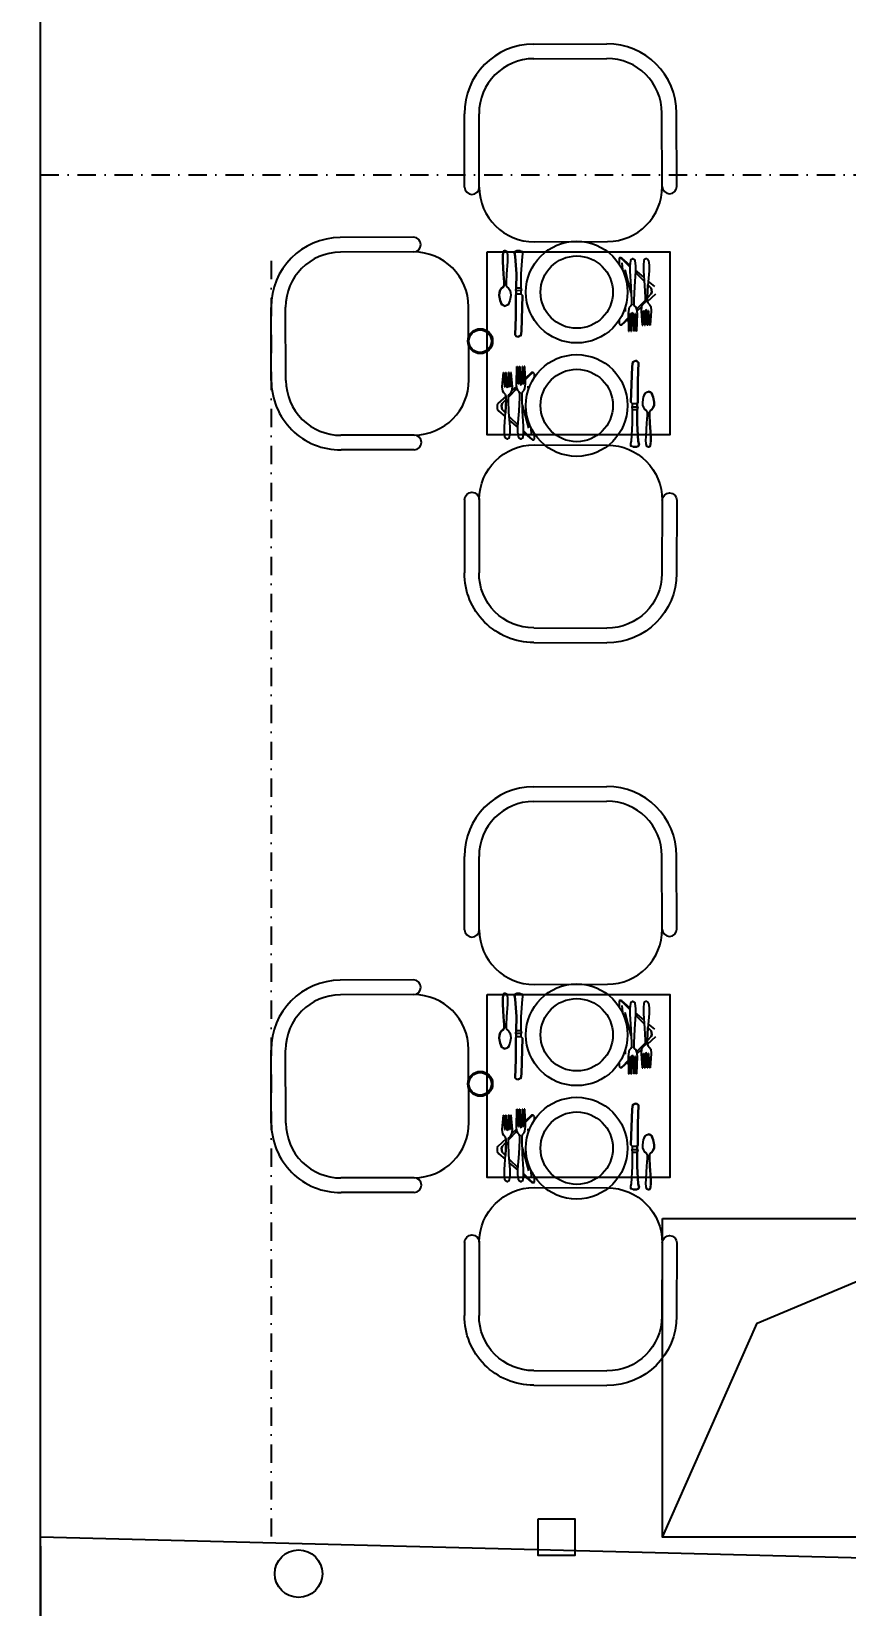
# Model space of a CAD drawing. Extents: x -454 to 2691, y -140 to 2189.
# Drawn here: x 354.6 to 577.3, y 206.4 to 636.5 of the extents above; entities that cross this region are included whole.
import ezdxf

# ---------------------------------------------------------------- set-up
doc = ezdxf.new("R2010")
doc.units = 0
doc.header["$PDMODE"] = 3
doc.linetypes.add('DASHDOT', pattern=[1, 0.5, -0.25, 0, -0.25])
doc.layers.get('0').update_dxf_attribs({"linetype": 'CONTINUOUS'})
doc.layers.get('DEFPOINTS').update_dxf_attribs({"linetype": 'CONTINUOUS'})
for name, color, linetype in [('AKS', 1, 'DASHDOT'), ('CELIK', 2, 'CONTINUOUS'), ('Duvar', 7, 'CONTINUOUS'), ('KAYNAK', 3, 'CONTINUOUS'), ('OLCU', 7, 'CONTINUOUS'), ('PERDE', 3, 'CONTINUOUS'), ('WINDOW_TEXT', 7, 'CONTINUOUS')]:
    doc.layers.add(name, color=color, linetype=linetype)
doc.styles.add('OLCU YAZ.', font='romanstw.shx')
doc.dimstyles.new('CM-(S25)-O', dxfattribs={"dimscale": 2.5, "dimtxt": 2.5, "dimasz": 1.5, "dimexe": 1.5, "dimexo": 1, "dimgap": 1, "dimtad": 1, "dimdec": 1, "dimzin": 12, "dimdsep": 46, "dimtxsty": 'OLCU YAZ.', "dimblk1": 'OBLIQUE', "dimblk2": 'OBLIQUE', "dimsah": 1, "dimcen": 9, "dimdle": 1, "dimclrd": 7, "dimclre": 7, "dimclrt": 3, "dimadec": 1, "dimazin": 0, "dimtfac": 1, "dimtdec": 1, "dimtix": 1, "dimtmove": 2, "dimatfit": 3, "dimldrblk": 'OBLIQUE', "dimtolj": 1, "dimtzin": 0, "dimarcsym": 0})

# ---------------------------------------------------------------- blocks, each defined once
blk = doc.blocks.new('A$C2CC5132F')
for p, q in [((38.94, 58.07), (18.94, 58)), ((38.95, 54.07), (18.95, 54)), ((0.07, 18.94), (0, 38.94)), ((4.07, 18.95), (4, 38.95)), ((54.07, 19.12), (54, 39.12)), ((39.12, 4.07), (19.12, 4)), ((39.13, 0.07), (19.13, 0))]:
    blk.add_line(p, q)
for centre, radius, start, end in [((19, 39), 19, 90.1889, 180.1889), ((38.94, 56.07), 2, 270.1889, 90.1889), ((19, 39), 15, 90.1889, 180.1889), ((39, 39.07), 15, 0.1889, 90.1889), ((19.07, 19), 19, 180.1889, 270.1889), ((19.07, 19), 15, 180.1889, 270.1889), ((39.07, 19.07), 15, 270.1889, 0.1889), ((39.12, 2.07), 2, 270.1889, 90.1889)]:
    blk.add_arc(centre, radius, start, end)
blk = doc.blocks.new('_OBLIQUE')
at = {"color": 0, "linetype": 'ByBlock'}
blk.add_line((-0.5, -0.5), (0.5, 0.5), dxfattribs=at)
blk = doc.blocks.new('*D31')
at = {"layer": 'DEFPOINTS', "color": 0, "transparency": 16777216}
for p in [(357.05, 225.37), (1061.05, 207.37), (1061.05, 147.16)]:
    blk.add_point(p, dxfattribs=at)
at = {"layer": 'OLCU', "color": 7, "lineweight": -2, "transparency": 16777216}
for p, q in [((357.05, 222.87), (357.05, 143.41)), ((1061.05, 204.87), (1061.05, 143.41)), ((354.55, 147.16), (1063.55, 147.16))]:
    blk.add_line(p, q, dxfattribs=at)
at = {"layer": 'OLCU', "color": 7, "lineweight": -2, "transparency": 16777216, "xscale": 3.75, "yscale": 3.75, "zscale": 3.75, "rotation": 180}
blk.add_blockref('_OBLIQUE', (357.05, 147.16), dxfattribs=at)
at = {"layer": 'OLCU', "color": 7, "lineweight": -2, "transparency": 16777216, "xscale": 3.75, "yscale": 3.75, "zscale": 3.75}
blk.add_blockref('_OBLIQUE', (1061.05, 147.16), dxfattribs=at)
at = {"layer": 'OLCU', "color": 3, "transparency": 16777216, "insert": (709.05, 152.79), "char_height": 6.25, "attachment_point": 5, "style": 'OLCU YAZ.'}
blk.add_mtext('\\A1;704', dxfattribs=at)

msp = doc.modelspace()

# ---------------------------------------------------------------- linework, layer by layer
at = {"layer": 'AKS', "ltscale": 10}
for p, q in [((357.05, 597.37), (1061.05, 597.37)), ((420.02, 573.88), (420.02, 223.76))]:
    msp.add_line(p, q, dxfattribs=at)
at = {"layer": 'CELIK'}
for points in [[(527.05, 312.37), (621.05, 312.37), (621.05, 225.37), (527.05, 225.37), (527.05, 312.37)], [(527.05, 225.37), (552.9, 283.74), (621.05, 312.37)], [(493.05, 230.37), (503.05, 230.37), (503.05, 220.37), (493.05, 220.37), (493.05, 230.37)]]:
    msp.add_lwpolyline(points, dxfattribs=at)
msp.add_circle((427.55, 215.37), 6.5, dxfattribs=at)
at = {"layer": 'Duvar'}
msp.add_lwpolyline([(1061.05, 207.37), (1058.88, 122.42), (357.05, 140.37), (357.05, 225.37)], dxfattribs=at)
at = {"layer": 'KAYNAK'}
msp.add_lwpolyline([(1061.05, 642.37), (1061.05, 207.37), (357.05, 225.37), (357.05, 642.37)], dxfattribs=at)
at = {"layer": 'PERDE'}
for points in [[(479.05, 576.37), (529.05, 576.37), (529.05, 526.37), (479.05, 526.37)], [(479.05, 373.54), (529.05, 373.54), (529.05, 323.54), (479.05, 323.54)]]:
    msp.add_lwpolyline(points, close=True, dxfattribs=at)
at = {"layer": 'WINDOW_TEXT', "color": 8}
for p, q in [((483.57, 576.52), (483.44, 576.2)), ((483.83, 576.64), (483.57, 576.52)), ((484.14, 576.64), (483.83, 576.64)), ((484.14, 576.64), (484.4, 576.52)), ((484.4, 576.52), (484.53, 576.2)), ((486.77, 576.48), (486.61, 576.17)), ((487.23, 576.64), (486.77, 576.48)), ((488.15, 576.64), (487.23, 576.64)), ((488.15, 576.64), (488.62, 576.48)), ((488.62, 576.48), (488.77, 576.17)), ((483.44, 576.2), (483.33, 575.05)), ((483.33, 575.05), (483.34, 573.74)), ((483.34, 573.74), (483.59, 570.22)), ((484.63, 573.73), (484.37, 570.22)), ((484.53, 576.2), (484.65, 575.05)), ((484.65, 575.05), (484.63, 573.73)), ((486.61, 576.17), (486.61, 575.71)), ((486.61, 575.71), (486.76, 575.09)), ((486.76, 575.09), (487.07, 570.31)), ((488.62, 575.09), (488.3, 570.31)), ((488.77, 575.71), (488.62, 575.09)), ((488.77, 576.17), (488.77, 575.71)), ((515.16, 574.59), (515.15, 573.01)), ((515.31, 574.75), (515.16, 574.59)), ((515.62, 574.75), (515.31, 574.75)), ((515.93, 574.59), (515.62, 574.75)), ((515.93, 574.44), (515.62, 574.59)), ((518.11, 572.7), (515.93, 574.59)), ((518.08, 572.27), (515.93, 574.44)), ((515.93, 573.36), (516.06, 571.43)), ((518.24, 573.97), (518.08, 572.43)), ((518.08, 572.43), (518.08, 571.04)), ((518.4, 574.28), (518.24, 573.97)), ((518.7, 574.43), (518.4, 574.28)), ((519.01, 574.43), (518.7, 574.43)), ((518.7, 574.43), (519.01, 574.43)), ((519.01, 574.43), (519.32, 574.28)), ((519.32, 574.28), (519.48, 573.97)), ((519.48, 573.97), (519.63, 572.42)), ((519.63, 572.42), (519.63, 571.04)), ((521.94, 573.96), (521.79, 572.73)), ((521.79, 572.73), (521.79, 571.19)), ((522.1, 574.27), (521.94, 573.96)), ((522.41, 574.43), (522.1, 574.27)), ((522.72, 574.43), (522.41, 574.43)), ((522.72, 574.43), (523.02, 574.27)), ((523.02, 574.27), (523.18, 573.96)), ((523.18, 573.96), (523.33, 572.73)), ((523.33, 572.73), (523.33, 571.19)), ((483.59, 570.22), (483.71, 568.04)), ((483.71, 568.04), (483.71, 567.27)), ((484.37, 570.22), (484.24, 568.04)), ((484.24, 568.04), (484.24, 567.27)), ((487.07, 570.31), (487.06, 566.45)), ((488.3, 570.31), (488.29, 566.45)), ((516.69, 571.5), (518.38, 565.16)), ((518.08, 571.04), (518.39, 566.87)), ((519.63, 571.04), (519.31, 566.87)), ((522, 568.35), (519.6, 570.75)), ((521.92, 569.41), (519.63, 571.39)), ((521.79, 571.19), (522.09, 567.17)), ((523.33, 571.19), (523.01, 567.17)), ((524.87, 566.86), (523.11, 568.38)), ((482.45, 565.24), (482.39, 564.41)), ((482.39, 564.41), (482.64, 563.07)), ((482.68, 565.93), (482.45, 565.24)), ((483.03, 566.44), (482.68, 565.93)), ((483.44, 566.73), (483.03, 566.44)), ((483.57, 566.87), (483.44, 566.73)), ((483.71, 567.27), (483.57, 566.87)), ((484.24, 567.27), (484.38, 566.87)), ((484.38, 566.87), (484.51, 566.73)), ((484.51, 566.73), (484.91, 566.44)), ((484.91, 566.44), (485.27, 565.93)), ((485.27, 565.93), (485.5, 565.24)), ((485.55, 564.4), (485.3, 563.06)), ((485.5, 565.24), (485.55, 564.4)), ((487.06, 564.91), (486.9, 564.45)), ((486.9, 564.45), (486.9, 558.58)), ((487.06, 566.45), (486.91, 565.84)), ((486.91, 565.84), (487.06, 565.53)), ((486.91, 565.84), (488.45, 565.83)), ((488.29, 566.45), (487.06, 566.45)), ((487.06, 565.53), (487.06, 564.91)), ((487.06, 564.91), (488.29, 564.91)), ((488.29, 566.45), (488.45, 565.83)), ((488.45, 565.83), (488.29, 565.53)), ((488.29, 565.53), (488.29, 564.91)), ((488.76, 564.44), (488.29, 564.91)), ((488.43, 554.72), (488.76, 564.44)), ((518.39, 566.87), (518.53, 563.17)), ((519.31, 566.87), (519.15, 563.17)), ((522.09, 567.17), (522.24, 563.93)), ((522.24, 563.93), (522.24, 562.85)), ((522.86, 563.93), (522.85, 562.85)), ((523.01, 567.17), (522.86, 563.93)), ((522.86, 563.74), (523.94, 564.86)), ((522.88, 562.76), (525.17, 564.86)), ((523.94, 566.4), (523.03, 567.32)), ((524.09, 565.47), (523.94, 566.4)), ((523.94, 564.86), (524.09, 565.47)), ((482.64, 563.07), (483, 562.16)), ((483, 562.16), (483.42, 561.75)), ((483.42, 561.75), (483.97, 561.52)), ((484.52, 561.75), (483.97, 561.52)), ((484.93, 562.16), (484.52, 561.75)), ((485.3, 563.06), (484.93, 562.16)), ((516.77, 561.03), (516.83, 560.08)), ((517.76, 560.7), (517.6, 559.47)), ((517.6, 559.47), (517.75, 554.68)), ((517.91, 561.16), (517.76, 560.7)), ((518.38, 561.63), (517.91, 561.16)), ((517.91, 554.68), (518.07, 559.47)), ((518.07, 559.47), (518.22, 559.47)), ((518.22, 559.47), (518.37, 554.68)), ((518.53, 562.09), (518.38, 561.63)), ((518.52, 554.68), (518.68, 559.62)), ((518.53, 563.17), (518.53, 562.09)), ((518.66, 558.9), (519, 559.22)), ((518.68, 559.62), (518.84, 559.77)), ((518.68, 559.41), (518.94, 559.67)), ((518.99, 559.62), (518.84, 559.77)), ((519.14, 554.68), (518.99, 559.62)), ((519.15, 563.17), (519.15, 562.09)), ((519.15, 562.09), (519.3, 561.62)), ((519.45, 559.46), (519.29, 554.68)), ((519.3, 561.62), (519.77, 561.16)), ((519.61, 559.46), (519.45, 559.46)), ((519.76, 554.68), (519.61, 559.46)), ((519.77, 561.16), (519.92, 560.7)), ((520.07, 559.46), (519.91, 554.68)), ((519.92, 560.69), (522.24, 563.1)), ((519.92, 560.7), (520.07, 559.46)), ((519.99, 560.12), (521.29, 561.31)), ((521.31, 561.47), (521.15, 560.23)), ((521.15, 560.23), (521.46, 556.37)), ((521.62, 561.93), (521.31, 561.47)), ((521.61, 556.37), (521.77, 560.23)), ((522.08, 562.39), (521.62, 561.93)), ((521.77, 560.23), (521.92, 560.23)), ((521.92, 560.23), (522.07, 556.37)), ((522.24, 562.85), (522.08, 562.39)), ((522.23, 556.37), (522.39, 560.39)), ((522.39, 560.39), (522.54, 560.54)), ((522.7, 560.38), (522.54, 560.54)), ((522.85, 556.37), (522.7, 560.38)), ((522.85, 562.85), (523.01, 562.39)), ((523.16, 560.23), (523, 556.37)), ((523.01, 562.39), (523.47, 561.93)), ((523.31, 560.23), (523.16, 560.23)), ((523.46, 556.37), (523.31, 560.23)), ((523.47, 561.93), (523.78, 561.46)), ((523.93, 560.23), (523.62, 556.37)), ((523.78, 561.46), (523.93, 560.23)), ((486.9, 558.58), (486.73, 553.65)), ((515.13, 557.66), (515.13, 556.69)), ((515.13, 556.69), (515.44, 556.38)), ((515.44, 556.38), (515.9, 556.38)), ((515.75, 556.54), (516.06, 556.69)), ((515.9, 556.38), (517.65, 557.98)), ((516.06, 556.69), (517.64, 558.33)), ((518.03, 558.33), (518.25, 558.53)), ((518.04, 558.75), (518.24, 558.95)), ((521.46, 556.37), (521.61, 556.37)), ((522.07, 556.37), (522.23, 556.37)), ((523, 556.37), (522.85, 556.37)), ((523.62, 556.37), (523.46, 556.37)), ((486.73, 553.65), (487.04, 553.34)), ((487.04, 553.34), (487.5, 553.18)), ((487.5, 553.18), (487.97, 553.34)), ((487.97, 553.34), (488.28, 553.64)), ((488.28, 553.64), (488.43, 554.72)), ((517.75, 554.68), (517.91, 554.68)), ((518.37, 554.68), (518.52, 554.68)), ((519.29, 554.68), (519.14, 554.68)), ((519.91, 554.68), (519.76, 554.68)), ((519.17, 546.41), (518.86, 546.1)), ((519.63, 546.56), (519.17, 546.41)), ((520.1, 546.41), (519.63, 546.56)), ((520.41, 546.1), (520.1, 546.41)), ((483.21, 539.51), (483.52, 543.37)), ((483.52, 543.37), (483.68, 543.37)), ((483.68, 543.37), (483.83, 539.51)), ((483.98, 539.51), (484.14, 543.37)), ((484.14, 543.37), (484.29, 543.37)), ((484.29, 543.37), (484.44, 539.36)), ((484.91, 543.37), (484.75, 539.36)), ((485.07, 543.37), (484.91, 543.37)), ((485.21, 539.51), (485.07, 543.37)), ((485.53, 543.37), (485.37, 539.51)), ((485.68, 543.37), (485.53, 543.37)), ((485.99, 539.51), (485.68, 543.37)), ((487.07, 540.28), (487.23, 545.06)), ((487.23, 545.06), (487.38, 545.06)), ((487.38, 545.06), (487.53, 540.28)), ((487.68, 540.28), (487.85, 545.06)), ((487.85, 545.06), (488, 545.06)), ((488, 545.06), (488.15, 540.13)), ((488.62, 545.06), (488.46, 540.12)), ((488.77, 545.06), (488.62, 545.06)), ((488.92, 540.28), (488.77, 545.06)), ((489.23, 545.06), (489.07, 540.28)), ((489.39, 545.06), (489.23, 545.06)), ((489.54, 540.28), (489.39, 545.06)), ((491.24, 543.36), (489.49, 541.76)), ((491.08, 543.05), (489.5, 541.41)), ((491.39, 543.21), (491.08, 543.05)), ((491.7, 543.36), (491.24, 543.36)), ((492.01, 543.05), (491.7, 543.36)), ((492.01, 542.09), (492.01, 543.05)), ((518.71, 545.02), (518.38, 535.3)), ((518.86, 546.1), (518.71, 545.02)), ((520.24, 541.16), (520.41, 546.1)), ((483.36, 538.28), (483.21, 539.51)), ((483.67, 537.82), (483.36, 538.28)), ((484.13, 537.35), (483.67, 537.82)), ((483.83, 539.51), (483.98, 539.51)), ((484.44, 539.36), (484.6, 539.2)), ((484.75, 539.36), (484.6, 539.2)), ((487.22, 539.05), (484.9, 536.65)), ((485.06, 537.35), (485.52, 537.81)), ((485.37, 539.51), (485.21, 539.51)), ((485.52, 537.81), (485.83, 538.28)), ((485.83, 538.28), (485.99, 539.51)), ((487.15, 539.62), (485.85, 538.44)), ((487.22, 539.05), (487.07, 540.28)), ((487.37, 538.58), (487.22, 539.05)), ((487.84, 538.12), (487.37, 538.58)), ((487.53, 540.28), (487.68, 540.28)), ((487.99, 537.66), (487.84, 538.12)), ((487.99, 536.58), (487.99, 537.66)), ((488.48, 540.84), (488.14, 540.53)), ((488.15, 540.13), (488.3, 539.97)), ((488.46, 540.34), (488.2, 540.07)), ((488.46, 540.12), (488.3, 539.97)), ((488.61, 537.66), (488.76, 538.12)), ((488.61, 536.58), (488.61, 537.66)), ((488.76, 538.12), (489.23, 538.58)), ((489.11, 541.42), (488.89, 541.21)), ((489.1, 540.99), (488.9, 540.79)), ((489.07, 540.28), (488.92, 540.28)), ((489.23, 538.58), (489.38, 539.04)), ((489.38, 539.04), (489.54, 540.28)), ((490.37, 538.71), (490.31, 539.66)), ((520.24, 535.3), (520.24, 541.16)), ((522.21, 537.59), (522.62, 538)), ((522.62, 538), (523.17, 538.22)), ((523.72, 538), (523.17, 538.22)), ((524.13, 537.58), (523.72, 538)), ((481.97, 534.89), (481.81, 534.58)), ((481.81, 534.58), (481.81, 533.5)), ((481.81, 533.5), (482.27, 532.88)), ((484.26, 536.98), (481.97, 534.89)), ((483.2, 534.89), (483.05, 534.27)), ((483.05, 534.27), (483.2, 533.34)), ((484.28, 536.01), (483.2, 534.89)), ((484.12, 532.57), (484.28, 535.81)), ((484.29, 536.89), (484.13, 537.35)), ((484.28, 535.81), (484.29, 536.89)), ((484.9, 536.89), (485.06, 537.35)), ((484.9, 535.81), (484.9, 536.89)), ((485.05, 532.57), (484.9, 535.81)), ((487.83, 532.87), (487.99, 536.58)), ((488.75, 532.87), (488.61, 536.58)), ((490.45, 528.24), (488.76, 534.59)), ((518.38, 535.3), (518.85, 534.84)), ((518.69, 533.91), (518.85, 534.22)), ((518.84, 533.29), (518.69, 533.91)), ((520.23, 533.91), (518.69, 533.91)), ((520.08, 534.83), (518.85, 534.84)), ((518.85, 534.22), (518.85, 534.84)), ((520.08, 534.83), (520.24, 535.3)), ((520.08, 534.22), (520.08, 534.83)), ((520.23, 533.91), (520.08, 534.22)), ((520.08, 533.29), (520.23, 533.91)), ((521.59, 535.34), (521.84, 536.68)), ((521.64, 534.51), (521.59, 535.34)), ((521.87, 533.82), (521.64, 534.51)), ((521.84, 536.68), (522.21, 537.59)), ((522.22, 533.3), (521.87, 533.82)), ((524.11, 533.3), (524.46, 533.81)), ((524.5, 536.68), (524.13, 537.58)), ((524.46, 533.81), (524.69, 534.5)), ((524.75, 535.34), (524.5, 536.68)), ((524.69, 534.5), (524.75, 535.34)), ((482.27, 532.88), (484.03, 531.36)), ((483.2, 533.34), (484.11, 532.43)), ((483.81, 528.56), (484.12, 532.57)), ((485.35, 528.56), (485.05, 532.57)), ((485.14, 531.4), (487.54, 528.99)), ((485.22, 530.33), (487.51, 528.35)), ((487.51, 528.71), (487.83, 532.87)), ((489.06, 528.71), (488.75, 532.87)), ((518.52, 524.65), (518.84, 529.43)), ((518.84, 529.43), (518.84, 533.29)), ((518.84, 533.29), (520.08, 533.29)), ((520.07, 529.43), (520.08, 533.29)), ((520.38, 524.65), (520.07, 529.43)), ((522.62, 533.01), (522.22, 533.3)), ((522.51, 526.01), (522.77, 529.52)), ((522.76, 532.88), (522.62, 533.01)), ((522.9, 532.48), (522.76, 532.88)), ((522.77, 529.52), (522.9, 531.71)), ((522.9, 531.71), (522.9, 532.48)), ((523.43, 532.47), (523.57, 532.88)), ((523.43, 531.71), (523.43, 532.47)), ((523.55, 529.52), (523.43, 531.71)), ((523.8, 526.01), (523.55, 529.52)), ((523.57, 532.88), (523.7, 533.01)), ((523.7, 533.01), (524.11, 533.3)), ((483.81, 527.02), (483.81, 528.56)), ((483.96, 525.78), (483.81, 527.02)), ((484.11, 525.47), (483.96, 525.78)), ((484.42, 525.32), (484.11, 525.47)), ((484.42, 525.32), (484.73, 525.32)), ((484.73, 525.32), (485.04, 525.47)), ((485.04, 525.47), (485.2, 525.78)), ((485.2, 525.78), (485.35, 527.01)), ((485.35, 527.01), (485.35, 528.56)), ((487.51, 527.32), (487.51, 528.71)), ((487.66, 525.78), (487.51, 527.32)), ((487.82, 525.47), (487.66, 525.78)), ((488.13, 525.31), (487.82, 525.47)), ((488.13, 525.31), (488.43, 525.31)), ((488.43, 525.31), (488.13, 525.31)), ((488.43, 525.31), (488.74, 525.47)), ((488.74, 525.47), (488.9, 525.77)), ((488.9, 525.77), (489.06, 527.32)), ((489.03, 527.04), (491.21, 525.15)), ((489.06, 527.32), (489.06, 528.71)), ((489.06, 527.47), (491.21, 525.31)), ((491.21, 526.39), (491.08, 528.32)), ((491.21, 525.31), (491.52, 525.15)), ((491.21, 525.15), (491.52, 525)), ((491.52, 525), (491.83, 525)), ((491.83, 525), (491.98, 525.15)), ((491.98, 525.15), (491.99, 526.73)), ((522.49, 524.7), (522.51, 526.01)), ((523.81, 524.7), (523.8, 526.01)), ((518.37, 524.03), (518.52, 524.65)), ((518.37, 523.57), (518.37, 524.03)), ((518.52, 523.26), (518.37, 523.57)), ((518.98, 523.11), (518.52, 523.26)), ((518.98, 523.11), (519.91, 523.11)), ((519.91, 523.11), (520.37, 523.26)), ((520.37, 523.26), (520.53, 523.57)), ((520.53, 524.03), (520.38, 524.65)), ((520.53, 523.57), (520.53, 524.03)), ((522.61, 523.55), (522.49, 524.7)), ((522.74, 523.23), (522.61, 523.55)), ((523, 523.1), (522.74, 523.23)), ((523, 523.1), (523.3, 523.1)), ((523.3, 523.1), (523.57, 523.23)), ((523.57, 523.23), (523.7, 523.54)), ((523.7, 523.54), (523.81, 524.7)), ((483.44, 373.38), (483.33, 372.22)), ((483.33, 372.22), (483.34, 370.91)), ((483.34, 370.91), (483.59, 367.4)), ((483.57, 373.69), (483.44, 373.38)), ((483.83, 373.82), (483.57, 373.69)), ((484.14, 373.82), (483.83, 373.82)), ((484.14, 373.82), (484.4, 373.69)), ((484.63, 370.91), (484.37, 367.4)), ((484.4, 373.69), (484.53, 373.37)), ((484.53, 373.37), (484.65, 372.22)), ((484.65, 372.22), (484.63, 370.91)), ((486.77, 373.66), (486.61, 373.35)), ((486.61, 373.35), (486.61, 372.89)), ((486.61, 372.89), (486.76, 372.27)), ((486.76, 372.27), (487.07, 367.49)), ((487.23, 373.81), (486.77, 373.66)), ((488.15, 373.81), (487.23, 373.81)), ((488.15, 373.81), (488.62, 373.66)), ((488.62, 372.27), (488.3, 367.48)), ((488.62, 373.66), (488.77, 373.35)), ((488.77, 372.88), (488.62, 372.27)), ((488.77, 373.35), (488.77, 372.88)), ((515.16, 371.77), (515.15, 370.19)), ((515.31, 371.92), (515.16, 371.77)), ((515.62, 371.92), (515.31, 371.92)), ((515.93, 371.77), (515.62, 371.92)), ((515.93, 371.61), (515.62, 371.77)), ((518.11, 369.88), (515.93, 371.77)), ((518.08, 369.45), (515.93, 371.61)), ((515.93, 370.53), (516.06, 368.6)), ((518.24, 371.15), (518.08, 369.6)), ((518.4, 371.45), (518.24, 371.15)), ((518.7, 371.61), (518.4, 371.45)), ((519.01, 371.61), (518.7, 371.61)), ((518.7, 371.61), (519.01, 371.61)), ((519.01, 371.61), (519.32, 371.45)), ((519.32, 371.45), (519.48, 371.14)), ((519.48, 371.14), (519.63, 369.6)), ((521.94, 371.14), (521.79, 369.91)), ((521.79, 369.91), (521.79, 368.36)), ((522.1, 371.45), (521.94, 371.14)), ((522.41, 371.6), (522.1, 371.45)), ((522.72, 371.6), (522.41, 371.6)), ((522.72, 371.6), (523.02, 371.45)), ((523.02, 371.45), (523.18, 371.14)), ((523.18, 371.14), (523.33, 369.9)), ((523.33, 369.9), (523.33, 368.36)), ((483.59, 367.4), (483.71, 365.21)), ((484.37, 367.4), (484.24, 365.21)), ((487.07, 367.49), (487.06, 363.63)), ((488.3, 367.48), (488.29, 363.63)), ((516.69, 368.68), (518.38, 362.33)), ((518.08, 369.6), (518.08, 368.21)), ((518.08, 368.21), (518.39, 364.05)), ((519.63, 368.21), (519.31, 364.05)), ((522, 365.52), (519.6, 367.93)), ((519.63, 369.6), (519.63, 368.21)), ((521.92, 366.59), (519.63, 368.57)), ((521.79, 368.36), (522.09, 364.35)), ((523.33, 368.36), (523.01, 364.35)), ((482.45, 362.42), (482.39, 361.58)), ((482.39, 361.58), (482.64, 360.24)), ((482.68, 363.11), (482.45, 362.42)), ((483.03, 363.62), (482.68, 363.11)), ((483.44, 363.91), (483.03, 363.62)), ((483.57, 364.04), (483.44, 363.91)), ((483.71, 364.44), (483.57, 364.04)), ((483.71, 365.21), (483.71, 364.44)), ((484.24, 365.21), (484.24, 364.44)), ((484.24, 364.44), (484.38, 364.04)), ((484.38, 364.04), (484.51, 363.91)), ((484.51, 363.91), (484.91, 363.62)), ((484.91, 363.62), (485.27, 363.1)), ((485.27, 363.1), (485.5, 362.41)), ((485.55, 361.58), (485.3, 360.24)), ((485.5, 362.41), (485.55, 361.58)), ((487.06, 362.09), (486.9, 361.62)), ((486.9, 361.62), (486.9, 355.76)), ((487.06, 363.63), (486.91, 363.01)), ((486.91, 363.01), (487.06, 362.7)), ((486.91, 363.01), (488.45, 363.01)), ((488.29, 363.63), (487.06, 363.63)), ((487.06, 362.7), (487.06, 362.09)), ((487.06, 362.09), (488.29, 362.08)), ((488.29, 363.63), (488.45, 363.01)), ((488.45, 363.01), (488.29, 362.7)), ((488.29, 362.7), (488.29, 362.08)), ((488.76, 361.62), (488.29, 362.08)), ((488.43, 351.9), (488.76, 361.62)), ((518.39, 364.05), (518.53, 360.34)), ((519.31, 364.05), (519.15, 360.34)), ((522.09, 364.35), (522.24, 361.11)), ((523.01, 364.35), (522.86, 361.11)), ((522.86, 360.91), (523.94, 362.03)), ((522.88, 359.94), (525.17, 362.03)), ((523.94, 363.58), (523.03, 364.49)), ((524.87, 364.04), (523.11, 365.56)), ((524.09, 362.65), (523.94, 363.58)), ((523.94, 362.03), (524.09, 362.65)), ((482.64, 360.24), (483, 359.34)), ((483, 359.34), (483.42, 358.92)), ((483.42, 358.92), (483.97, 358.7)), ((484.52, 358.92), (483.97, 358.7)), ((484.93, 359.33), (484.52, 358.92)), ((485.3, 360.24), (484.93, 359.33)), ((516.77, 358.21), (516.83, 357.26)), ((517.76, 357.88), (517.6, 356.64)), ((517.91, 358.34), (517.76, 357.88)), ((518.38, 358.8), (517.91, 358.34)), ((518.53, 359.26), (518.38, 358.8)), ((518.53, 360.34), (518.53, 359.26)), ((519.15, 360.34), (519.15, 359.26)), ((519.15, 359.26), (519.3, 358.8)), ((519.3, 358.8), (519.77, 358.34)), ((519.77, 358.34), (519.92, 357.87)), ((519.92, 357.87), (522.24, 360.27)), ((519.92, 357.87), (520.07, 356.64)), ((519.99, 357.3), (521.29, 358.48)), ((521.31, 358.64), (521.15, 357.41)), ((521.15, 357.41), (521.46, 353.55)), ((521.62, 359.11), (521.31, 358.64)), ((521.61, 353.55), (521.77, 357.41)), ((522.08, 359.57), (521.62, 359.11)), ((521.77, 357.41), (521.92, 357.41)), ((521.92, 357.41), (522.07, 353.55)), ((522.24, 360.03), (522.08, 359.57)), ((522.23, 353.55), (522.39, 357.56)), ((522.24, 361.11), (522.24, 360.03)), ((522.39, 357.56), (522.54, 357.72)), ((522.7, 357.56), (522.54, 357.72)), ((522.85, 353.55), (522.7, 357.56)), ((522.86, 361.11), (522.85, 360.03)), ((522.85, 360.03), (523.01, 359.57)), ((523.16, 357.41), (523, 353.55)), ((523.01, 359.57), (523.47, 359.1)), ((523.31, 357.41), (523.16, 357.41)), ((523.46, 353.55), (523.31, 357.41)), ((523.47, 359.1), (523.78, 358.64)), ((523.93, 357.41), (523.62, 353.55)), ((523.78, 358.64), (523.93, 357.41)), ((486.9, 355.76), (486.73, 350.82)), ((515.13, 354.83), (515.13, 353.87)), ((515.13, 353.87), (515.44, 353.56)), ((515.44, 353.56), (515.9, 353.56)), ((515.75, 353.71), (516.06, 353.87)), ((515.9, 353.56), (517.65, 355.16)), ((516.06, 353.87), (517.64, 355.51)), ((517.6, 356.64), (517.75, 351.86)), ((517.91, 351.86), (518.07, 356.64)), ((518.03, 355.5), (518.25, 355.7)), ((518.04, 355.92), (518.24, 356.13)), ((518.07, 356.64), (518.22, 356.64)), ((518.22, 356.64), (518.37, 351.86)), ((518.52, 351.86), (518.68, 356.8)), ((518.66, 356.08), (519, 356.39)), ((518.68, 356.8), (518.84, 356.95)), ((518.68, 356.58), (518.94, 356.85)), ((518.99, 356.79), (518.84, 356.95)), ((519.14, 351.86), (518.99, 356.79)), ((519.45, 356.64), (519.29, 351.86)), ((519.61, 356.64), (519.45, 356.64)), ((519.76, 351.86), (519.61, 356.64)), ((520.07, 356.64), (519.91, 351.86)), ((521.46, 353.55), (521.61, 353.55)), ((522.07, 353.55), (522.23, 353.55)), ((523, 353.55), (522.85, 353.55)), ((523.62, 353.55), (523.46, 353.55)), ((486.73, 350.82), (487.04, 350.51)), ((487.04, 350.51), (487.5, 350.36)), ((487.5, 350.36), (487.97, 350.51)), ((487.97, 350.51), (488.28, 350.82)), ((488.28, 350.82), (488.43, 351.9)), ((517.75, 351.86), (517.91, 351.86)), ((518.37, 351.86), (518.52, 351.86)), ((519.29, 351.86), (519.14, 351.86)), ((519.91, 351.86), (519.76, 351.86)), ((483.21, 336.69), (483.52, 340.55)), ((483.52, 340.55), (483.68, 340.55)), ((483.68, 340.55), (483.83, 336.69)), ((483.98, 336.69), (484.14, 340.55)), ((484.14, 340.55), (484.29, 340.55)), ((484.29, 340.55), (484.44, 336.54)), ((484.91, 340.55), (484.75, 336.53)), ((485.07, 340.55), (484.91, 340.55)), ((485.21, 336.69), (485.07, 340.55)), ((485.53, 340.55), (485.37, 336.69)), ((485.68, 340.55), (485.53, 340.55)), ((485.99, 336.69), (485.68, 340.55)), ((487.07, 337.46), (487.23, 342.24)), ((487.23, 342.24), (487.38, 342.24)), ((487.38, 342.24), (487.53, 337.46)), ((487.68, 337.46), (487.85, 342.24)), ((487.85, 342.24), (488, 342.24)), ((488, 342.24), (488.15, 337.3)), ((488.62, 342.24), (488.46, 337.3)), ((488.77, 342.24), (488.62, 342.24)), ((488.92, 337.45), (488.77, 342.24)), ((489.23, 342.24), (489.07, 337.45)), ((489.39, 342.24), (489.23, 342.24)), ((489.54, 337.45), (489.39, 342.24)), ((491.24, 340.54), (489.49, 338.94)), ((491.08, 340.23), (489.5, 338.59)), ((491.39, 340.38), (491.08, 340.23)), ((491.7, 340.54), (491.24, 340.54)), ((492.01, 340.23), (491.7, 340.54)), ((492.01, 339.26), (492.01, 340.23)), ((518.71, 342.2), (518.38, 332.48)), ((518.86, 343.28), (518.71, 342.2)), ((519.17, 343.58), (518.86, 343.28)), ((519.63, 343.74), (519.17, 343.58)), ((520.1, 343.58), (519.63, 343.74)), ((520.41, 343.27), (520.1, 343.58)), ((520.24, 338.34), (520.41, 343.27)), ((483.36, 335.46), (483.21, 336.69)), ((483.83, 336.69), (483.98, 336.69)), ((484.44, 336.54), (484.6, 336.38)), ((484.75, 336.53), (484.6, 336.38)), ((487.22, 336.23), (484.9, 333.82)), ((485.37, 336.69), (485.21, 336.69)), ((485.83, 335.45), (485.99, 336.69)), ((487.15, 336.8), (485.85, 335.61)), ((487.22, 336.22), (487.07, 337.46)), ((487.37, 335.76), (487.22, 336.22)), ((487.84, 335.3), (487.37, 335.76)), ((487.53, 337.46), (487.68, 337.46)), ((488.48, 338.02), (488.14, 337.7)), ((488.15, 337.3), (488.3, 337.15)), ((488.46, 337.51), (488.2, 337.24)), ((488.46, 337.3), (488.3, 337.15)), ((488.76, 335.29), (489.23, 335.76)), ((489.11, 338.59), (488.89, 338.39)), ((489.1, 338.17), (488.9, 337.97)), ((489.07, 337.45), (488.92, 337.45)), ((489.23, 335.76), (489.38, 336.22)), ((489.38, 336.22), (489.54, 337.45)), ((490.37, 335.89), (490.31, 336.84)), ((520.24, 332.47), (520.24, 338.34)), ((481.97, 332.06), (481.81, 331.76)), ((481.81, 331.76), (481.81, 330.68)), ((484.26, 334.16), (481.97, 332.06)), ((483.2, 332.06), (483.05, 331.44)), ((483.05, 331.44), (483.2, 330.52)), ((484.28, 333.18), (483.2, 332.06)), ((483.67, 334.99), (483.36, 335.46)), ((484.13, 334.53), (483.67, 334.99)), ((484.12, 329.75), (484.28, 332.99)), ((484.29, 334.07), (484.13, 334.53)), ((484.28, 332.99), (484.29, 334.07)), ((484.9, 334.07), (485.06, 334.53)), ((484.9, 332.99), (484.9, 334.07)), ((485.05, 329.74), (484.9, 332.99)), ((485.06, 334.53), (485.52, 334.99)), ((485.52, 334.99), (485.83, 335.45)), ((487.83, 330.05), (487.99, 333.75)), ((487.99, 334.83), (487.84, 335.3)), ((487.99, 333.75), (487.99, 334.83)), ((488.61, 334.83), (488.76, 335.29)), ((488.61, 333.75), (488.61, 334.83)), ((488.75, 330.05), (488.61, 333.75)), ((490.45, 325.42), (488.76, 331.76)), ((518.38, 332.48), (518.85, 332.01)), ((518.69, 331.09), (518.85, 331.39)), ((520.08, 332.01), (518.85, 332.01)), ((518.85, 331.39), (518.85, 332.01)), ((520.08, 332.01), (520.24, 332.47)), ((520.08, 331.39), (520.08, 332.01)), ((520.23, 331.08), (520.08, 331.39)), ((521.59, 332.52), (521.84, 333.86)), ((521.64, 331.68), (521.59, 332.52)), ((521.87, 330.99), (521.64, 331.68)), ((521.84, 333.86), (522.21, 334.76)), ((522.21, 334.76), (522.62, 335.17)), ((522.62, 335.17), (523.17, 335.4)), ((523.72, 335.17), (523.17, 335.4)), ((524.13, 334.76), (523.72, 335.17)), ((524.5, 333.85), (524.13, 334.76)), ((524.46, 330.99), (524.69, 331.68)), ((524.75, 332.51), (524.5, 333.85)), ((524.69, 331.68), (524.75, 332.51)), ((481.81, 330.68), (482.27, 330.06)), ((482.27, 330.06), (484.03, 328.54)), ((483.2, 330.52), (484.11, 329.6)), ((483.81, 325.73), (484.12, 329.75)), ((485.35, 325.73), (485.05, 329.74)), ((485.14, 328.57), (487.54, 326.17)), ((485.22, 327.51), (487.51, 325.53)), ((487.51, 325.88), (487.83, 330.05)), ((489.06, 325.88), (488.75, 330.05)), ((518.84, 330.47), (518.69, 331.09)), ((520.23, 331.08), (518.69, 331.09)), ((518.84, 326.61), (518.84, 330.47)), ((518.84, 330.47), (520.08, 330.47)), ((520.07, 326.61), (520.08, 330.47)), ((520.08, 330.47), (520.23, 331.08)), ((522.22, 330.48), (521.87, 330.99)), ((522.62, 330.19), (522.22, 330.48)), ((522.76, 330.05), (522.62, 330.19)), ((522.9, 329.65), (522.76, 330.05)), ((522.77, 326.7), (522.9, 328.88)), ((522.9, 328.88), (522.9, 329.65)), ((523.43, 329.65), (523.57, 330.05)), ((523.43, 328.88), (523.43, 329.65)), ((523.55, 326.7), (523.43, 328.88)), ((523.57, 330.05), (523.7, 330.19)), ((523.7, 330.19), (524.11, 330.48)), ((524.11, 330.48), (524.46, 330.99)), ((483.81, 324.19), (483.81, 325.73)), ((483.96, 322.96), (483.81, 324.19)), ((484.11, 322.65), (483.96, 322.96)), ((484.42, 322.49), (484.11, 322.65)), ((484.73, 322.49), (485.04, 322.65)), ((485.04, 322.65), (485.2, 322.96)), ((485.2, 322.96), (485.35, 324.19)), ((485.35, 324.19), (485.35, 325.73)), ((487.51, 324.49), (487.51, 325.88)), ((487.66, 322.95), (487.51, 324.49)), ((487.82, 322.64), (487.66, 322.95)), ((488.13, 322.49), (487.82, 322.64)), ((488.43, 322.49), (488.74, 322.64)), ((488.74, 322.64), (488.9, 322.95)), ((488.9, 322.95), (489.06, 324.49)), ((489.03, 324.22), (491.21, 322.33)), ((489.06, 324.49), (489.06, 325.88)), ((489.06, 324.65), (491.21, 322.48)), ((491.21, 323.56), (491.08, 325.49)), ((491.98, 322.33), (491.99, 323.91)), ((518.52, 321.83), (518.84, 326.61)), ((520.38, 321.83), (520.07, 326.61)), ((522.49, 321.87), (522.51, 323.19)), ((522.51, 323.19), (522.77, 326.7)), ((523.8, 323.18), (523.55, 326.7)), ((523.81, 321.87), (523.8, 323.18)), ((484.42, 322.49), (484.73, 322.49)), ((488.13, 322.49), (488.43, 322.49)), ((488.43, 322.49), (488.13, 322.49)), ((491.21, 322.48), (491.52, 322.33)), ((491.21, 322.33), (491.52, 322.17)), ((491.52, 322.17), (491.83, 322.17)), ((491.83, 322.17), (491.98, 322.33)), ((518.37, 321.21), (518.52, 321.83)), ((518.37, 320.75), (518.37, 321.21)), ((518.52, 320.44), (518.37, 320.75)), ((518.98, 320.28), (518.52, 320.44)), ((518.98, 320.28), (519.91, 320.28)), ((519.91, 320.28), (520.37, 320.44)), ((520.37, 320.44), (520.53, 320.75)), ((520.53, 321.21), (520.38, 321.83)), ((520.53, 320.75), (520.53, 321.21)), ((522.61, 320.72), (522.49, 321.87)), ((522.74, 320.4), (522.61, 320.72)), ((523, 320.28), (522.74, 320.4)), ((523, 320.28), (523.3, 320.28)), ((523.3, 320.28), (523.57, 320.4)), ((523.57, 320.4), (523.7, 320.72)), ((523.7, 320.72), (523.81, 321.87))]:
    msp.add_line(p, q, dxfattribs=at)
for points in [[(485.55, 564.4), (485.3, 563.06), (484.81, 561.87), (483.97, 561.52), (483.12, 561.87), (482.64, 563.07), (482.39, 564.41), (482.45, 565.24), (482.68, 565.93), (483.03, 566.44), (483.44, 566.73), (483.57, 566.87), (483.71, 567.27), (483.71, 568.04), (483.59, 570.22), (483.34, 573.74), (483.33, 575.05), (483.47, 576.47), (483.99, 576.72), (484.51, 576.47), (484.65, 575.05), (484.63, 573.73), (484.37, 570.22), (484.24, 568.04), (484.24, 567.27), (484.38, 566.87), (484.51, 566.73), (484.91, 566.44), (485.27, 565.93), (485.5, 565.24)], [(488.76, 564.44), (488.43, 554.72), (488.25, 553.43), (487.27, 553.11), (486.73, 553.65), (486.9, 558.58), (486.9, 564.45), (487.06, 564.91), (487.06, 565.53), (486.91, 565.84), (487.06, 566.45), (487.07, 570.31), (486.76, 575.09), (486.53, 576.02), (486.77, 576.48), (487.23, 576.64), (488.15, 576.64), (488.77, 576.43), (488.77, 575.71), (488.62, 575.09), (488.3, 570.31), (488.29, 566.45), (488.45, 565.83), (488.29, 565.53), (488.29, 564.91)], [(524.09, 565.47), (523.94, 564.86), (522.85, 563.73), (523.02, 567.32), (523.94, 566.4)], [(522.24, 562.55), (522.08, 562.39), (522.24, 562.85), (522.24, 563.1), (519.92, 560.69), (519.77, 561.16), (519.15, 561.78), (519.15, 562.09), (519.3, 561.62), (519.77, 561.16), (519.92, 560.69), (522.24, 563.1)], [(518.38, 535.3), (518.71, 545.02), (518.89, 546.32), (519.87, 546.64), (520.41, 546.1), (520.24, 541.16), (520.24, 535.3), (520.08, 534.83), (520.08, 534.22), (520.23, 533.91), (520.08, 533.29), (520.07, 529.43), (520.38, 524.65), (520.61, 523.72), (520.37, 523.26), (519.91, 523.11), (518.98, 523.11), (518.37, 523.31), (518.37, 524.03), (518.52, 524.65), (518.84, 529.43), (518.84, 533.29), (518.69, 533.91), (518.85, 534.22), (518.85, 534.84)], [(484.9, 537.2), (485.06, 537.35), (484.9, 536.89), (484.9, 536.65), (487.22, 539.05), (487.37, 538.58), (487.99, 537.96), (487.99, 537.66), (487.84, 538.12), (487.37, 538.58), (487.22, 539.05), (484.9, 536.65)], [(521.59, 535.34), (521.84, 536.68), (522.33, 537.88), (523.17, 538.22), (524.02, 537.87), (524.5, 536.68), (524.75, 535.34), (524.69, 534.5), (524.46, 533.81), (524.11, 533.3), (523.7, 533.01), (523.57, 532.88), (523.43, 532.47), (523.43, 531.71), (523.55, 529.52), (523.8, 526.01), (523.81, 524.7), (523.67, 523.28), (523.15, 523.03), (522.63, 523.28), (522.49, 524.7), (522.51, 526.01), (522.77, 529.52), (522.9, 531.71), (522.9, 532.48), (522.76, 532.88), (522.62, 533.01), (522.22, 533.3), (521.87, 533.82), (521.64, 534.51)], [(483.05, 534.27), (483.2, 534.89), (484.29, 536.02), (484.12, 532.42), (483.2, 533.34)], [(485.55, 361.58), (485.3, 360.24), (484.81, 359.04), (483.97, 358.7), (483.12, 359.04), (482.64, 360.24), (482.39, 361.58), (482.45, 362.42), (482.68, 363.11), (483.03, 363.62), (483.44, 363.91), (483.57, 364.04), (483.71, 364.44), (483.71, 365.21), (483.59, 367.4), (483.34, 370.91), (483.33, 372.22), (483.47, 373.64), (483.99, 373.89), (484.51, 373.64), (484.65, 372.22), (484.63, 370.91), (484.37, 367.4), (484.24, 365.21), (484.24, 364.44), (484.38, 364.04), (484.51, 363.91), (484.91, 363.62), (485.27, 363.1), (485.5, 362.41)], [(488.76, 361.62), (488.43, 351.9), (488.25, 350.6), (487.27, 350.28), (486.73, 350.82), (486.9, 355.76), (486.9, 361.62), (487.06, 362.09), (487.06, 362.7), (486.91, 363.01), (487.06, 363.63), (487.07, 367.49), (486.76, 372.27), (486.53, 373.2), (486.77, 373.66), (487.23, 373.81), (488.15, 373.81), (488.77, 373.61), (488.77, 372.88), (488.62, 372.27), (488.3, 367.48), (488.29, 363.63), (488.45, 363.01), (488.29, 362.7), (488.29, 362.08)], [(524.09, 362.65), (523.94, 362.03), (522.85, 360.9), (523.02, 364.5), (523.94, 363.58)], [(522.24, 359.72), (522.08, 359.57), (522.24, 360.03), (522.24, 360.27), (519.92, 357.87), (519.77, 358.34), (519.15, 358.95), (519.15, 359.26), (519.3, 358.8), (519.77, 358.34), (519.92, 357.87), (522.24, 360.27)], [(518.38, 332.48), (518.71, 342.2), (518.89, 343.49), (519.87, 343.81), (520.41, 343.27), (520.24, 338.34), (520.24, 332.47), (520.08, 332.01), (520.08, 331.39), (520.23, 331.08), (520.08, 330.47), (520.07, 326.61), (520.38, 321.83), (520.61, 320.9), (520.37, 320.44), (519.91, 320.28), (518.98, 320.28), (518.37, 320.49), (518.37, 321.21), (518.52, 321.83), (518.84, 326.61), (518.84, 330.47), (518.69, 331.09), (518.85, 331.39), (518.85, 332.01)], [(484.9, 334.37), (485.06, 334.53), (484.9, 334.07), (484.9, 333.82), (487.22, 336.22), (487.37, 335.76), (487.99, 335.14), (487.99, 334.83), (487.84, 335.3), (487.37, 335.76), (487.22, 336.22), (484.9, 333.82)], [(483.05, 331.44), (483.2, 332.06), (484.29, 333.19), (484.12, 329.6), (483.2, 330.52)], [(521.59, 332.52), (521.84, 333.86), (522.33, 335.05), (523.17, 335.4), (524.02, 335.05), (524.5, 333.85), (524.75, 332.51), (524.69, 331.68), (524.46, 330.99), (524.11, 330.48), (523.7, 330.19), (523.57, 330.05), (523.43, 329.65), (523.43, 328.88), (523.55, 326.7), (523.8, 323.18), (523.81, 321.87), (523.67, 320.45), (523.15, 320.2), (522.63, 320.45), (522.49, 321.87), (522.51, 323.19), (522.77, 326.7), (522.9, 328.88), (522.9, 329.65), (522.76, 330.05), (522.62, 330.19), (522.22, 330.48), (521.87, 330.99), (521.64, 331.68)]]:
    msp.add_lwpolyline(points, close=True, dxfattribs=at)
for points in [[(493.69, 565.35, -1), (513.45, 565.35, -1)], [(473.8, 551.96, -1), (480.59, 551.96, -1)], [(513.45, 534.39, -1), (493.69, 534.39, -1)], [(493.69, 362.53, -1), (513.45, 362.53, -1)], [(473.8, 349.14, -1), (480.59, 349.14, -1)], [(513.45, 331.57, -1), (493.69, 331.57, -1)]]:
    msp.add_lwpolyline(points, format="xyb", close=True, dxfattribs=at)
for centre, radius in [((503.57, 565.35), 13.89), ((503.57, 565.35), 9.88), ((477.19, 551.96), 3.39), ((477.19, 551.96), 3.09), ((503.57, 534.39), 13.89), ((503.57, 534.39), 9.88), ((503.57, 362.53), 13.89), ((503.57, 362.53), 9.88), ((477.19, 349.14), 3.39), ((477.19, 349.14), 3.09), ((503.57, 331.57), 13.89), ((503.57, 331.57), 9.88)]:
    msp.add_circle(centre, radius, dxfattribs=at)

# ---------------------------------------------------------------- block references
at = {"layer": 'Duvar', "rotation": 269.9999999999999}
for p in [(472.86, 633.17), (472.86, 430.34)]:
    msp.add_blockref('A$C2CC5132F', p, dxfattribs=at)
at = {"layer": 'Duvar'}
for p in [(420.02, 522.25), (420.02, 319.43)]:
    msp.add_blockref('A$C2CC5132F', p, dxfattribs=at)
at = {"layer": 'Duvar', "xscale": -1, "rotation": 270}
for p in [(472.86, 469.57), (472.86, 266.74)]:
    msp.add_blockref('A$C2CC5132F', p, dxfattribs=at)

# ---------------------------------------------------------------- dimensions: what is measured, and where the dimension line sits
at = {"layer": 'OLCU'}
dim = msp.add_linear_dim(base=(1061.05, 147.16), p1=(357.05, 225.37), p2=(1061.05, 207.37), dimstyle='CM-(S25)-O', dxfattribs=at)
dim.commit()
dim.dimension.update_dxf_attribs({"geometry": '*D31', "text_midpoint": (709.05, 152.79)})

doc.saveas('drawing.dxf')
